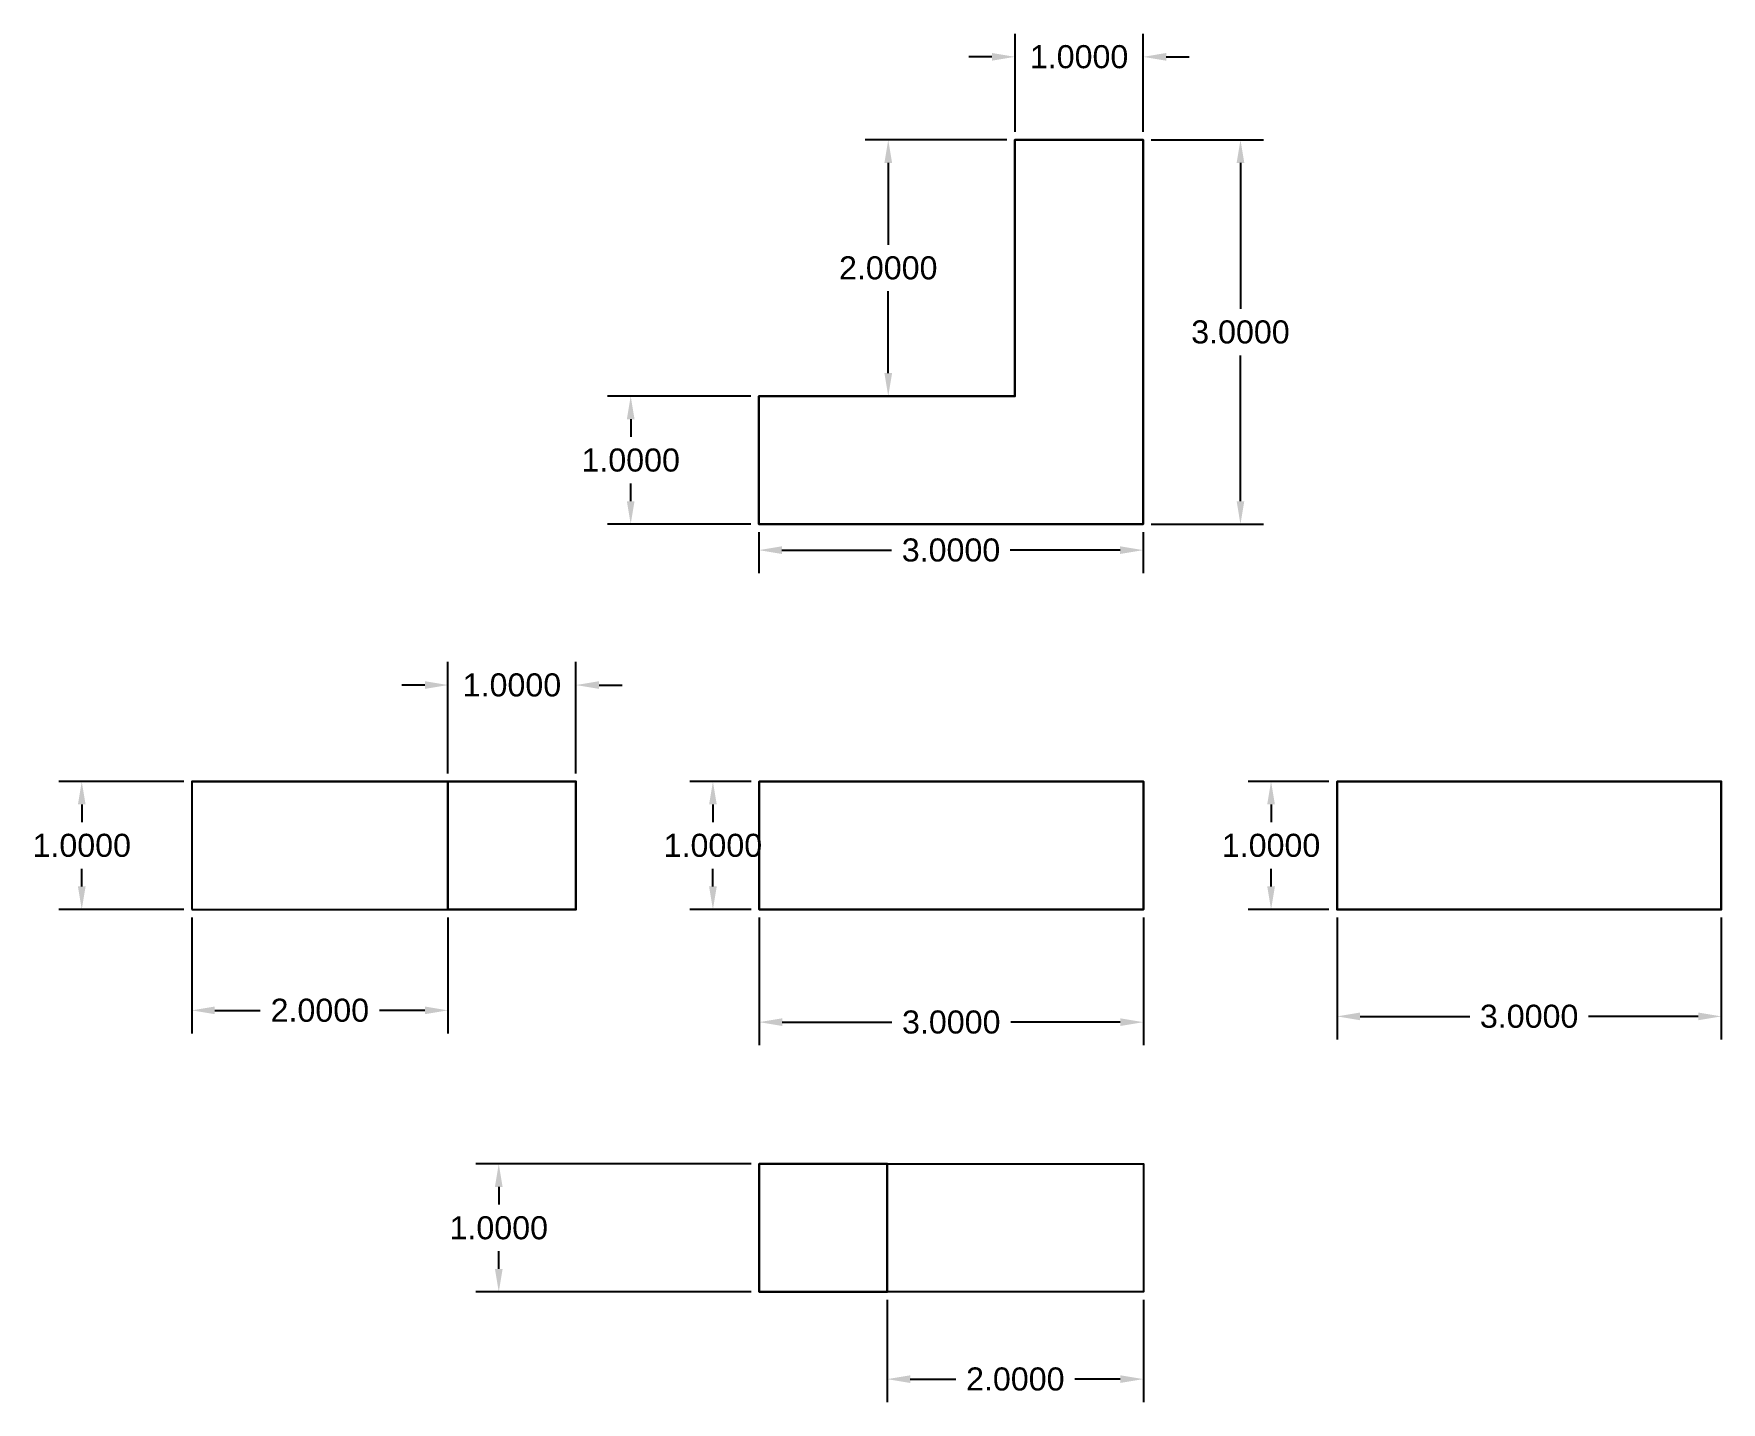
# Model space of a CAD drawing. Header units: inches. Extents: x 20.3 to 33.5, y 10.6 to 21.3.
import ezdxf

# ---------------------------------------------------------------- set-up
doc = ezdxf.new("R2010")
doc.units = ezdxf.units.IN
doc.header["$MEASUREMENT"] = 0
for name, color, linetype, lineweight in [('Dim', 50, 'Continuous', 5), ('Layer 1', 10, 'Continuous', 30), ('Layer 3', 90, 'Continuous', 20)]:
    doc.layers.add(name, color=color, linetype=linetype, lineweight=lineweight)
doc.styles.get("Standard").update_dxf_attribs({"font": 'arial.ttf'})
doc.dimstyles.get("Standard").update_dxf_attribs({"dimtxt": 0.18, "dimasz": 0.18, "dimexe": 0.18, "dimexo": 0.0625, "dimgap": 0.09, "dimtad": 0, "dimtih": 1, "dimtoh": 1, "dimdec": 4, "dimzin": 0, "dimdsep": 46, "dimtxsty": 'Standard', "dimcen": 0.09, "dimadec": 0, "dimazin": 0, "dimtfac": 1, "dimtdec": 4, "dimtofl": 0, "dimtmove": 0, "dimatfit": 3, "dimfxl": 1, "dimtolj": 1, "dimtzin": 0, "dimarcsym": 0})

# ---------------------------------------------------------------- blocks, each defined once
blk = doc.blocks.new('*D2')
at = {"layer": 'Defpoints', "color": 0, "transparency": 16777216}
for p in [(28.999, 20.487), (28.999, 17.487), (29.759, 17.487)]:
    blk.add_point(p, dxfattribs=at)
at = {"layer": 'Dim', "color": 0, "lineweight": -2, "transparency": 16777216}
for p, q in [((29.061, 20.487), (29.939, 20.487)), ((29.759, 20.307), (29.759, 19.169)), ((29.759, 17.667), (29.759, 18.805)), ((29.061, 17.487), (29.939, 17.487))]:
    blk.add_line(p, q, dxfattribs=at)
at = {"layer": 'Dim', "color": 0, "transparency": 16777216}
for points in [[(29.729, 20.307), (29.789, 20.307), (29.759, 20.487)], [(29.729, 17.667), (29.789, 17.667), (29.759, 17.487)]]:
    blk.add_solid(points, dxfattribs=at)
at = {"layer": 'Dim', "color": 0, "transparency": 16777216, "insert": (29.759, 18.987), "char_height": 0.18, "attachment_point": 5}
blk.add_mtext('\\A1;3.0000', dxfattribs=at)
blk = doc.blocks.new('*D3')
at = {"layer": 'Defpoints', "color": 0, "transparency": 16777216}
for p in [(25.999, 17.487), (28.999, 17.487), (25.999, 17.285)]:
    blk.add_point(p, dxfattribs=at)
at = {"layer": 'Dim', "color": 0, "lineweight": -2, "transparency": 16777216}
for p, q in [((25.999, 17.424), (25.999, 17.105)), ((28.999, 17.424), (28.999, 17.105)), ((26.179, 17.285), (27.035, 17.285)), ((28.819, 17.285), (27.962, 17.285))]:
    blk.add_line(p, q, dxfattribs=at)
at = {"layer": 'Dim', "color": 0, "transparency": 16777216}
for points in [[(26.179, 17.315), (26.179, 17.255), (25.999, 17.285)], [(28.819, 17.315), (28.819, 17.255), (28.999, 17.285)]]:
    blk.add_solid(points, dxfattribs=at)
at = {"layer": 'Dim', "color": 0, "transparency": 16777216, "insert": (27.499, 17.285), "char_height": 0.18, "attachment_point": 5}
blk.add_mtext('\\A1;3.0000', dxfattribs=at)
blk = doc.blocks.new('*D4')
at = {"layer": 'Defpoints', "color": 0, "transparency": 16777216}
for p in [(27.999, 21.135), (27.999, 20.487), (28.999, 20.487)]:
    blk.add_point(p, dxfattribs=at)
at = {"layer": 'Dim', "color": 0, "lineweight": -2, "transparency": 16777216}
for p, q in [((27.999, 20.549), (27.999, 21.315)), ((28.999, 20.549), (28.999, 21.315)), ((27.819, 21.135), (27.639, 21.135)), ((29.179, 21.135), (29.359, 21.135))]:
    blk.add_line(p, q, dxfattribs=at)
at = {"layer": 'Dim', "color": 0, "transparency": 16777216}
for points in [[(27.819, 21.165), (27.819, 21.105), (27.999, 21.135)], [(29.179, 21.165), (29.179, 21.105), (28.999, 21.135)]]:
    blk.add_solid(points, dxfattribs=at)
at = {"layer": 'Dim', "color": 0, "transparency": 16777216, "insert": (28.499, 21.135), "char_height": 0.18, "attachment_point": 5}
blk.add_mtext('\\A1;1.0000', dxfattribs=at)
blk = doc.blocks.new('*D5')
at = {"layer": 'Defpoints', "color": 0, "transparency": 16777216}
for p in [(27.999, 20.487), (27.009, 18.487), (27.999, 18.487)]:
    blk.add_point(p, dxfattribs=at)
at = {"layer": 'Dim', "color": 0, "lineweight": -2, "transparency": 16777216}
for p, q in [((27.936, 20.487), (26.829, 20.487)), ((27.009, 20.307), (27.009, 19.668)), ((27.009, 18.667), (27.009, 19.305)), ((27.936, 18.487), (26.829, 18.487))]:
    blk.add_line(p, q, dxfattribs=at)
at = {"layer": 'Dim', "color": 0, "transparency": 16777216}
for points in [[(26.979, 20.307), (27.039, 20.307), (27.009, 20.487)], [(26.979, 18.667), (27.039, 18.667), (27.009, 18.487)]]:
    blk.add_solid(points, dxfattribs=at)
at = {"layer": 'Dim', "color": 0, "transparency": 16777216, "insert": (27.009, 19.487), "char_height": 0.18, "attachment_point": 5}
blk.add_mtext('\\A1;2.0000', dxfattribs=at)
blk = doc.blocks.new('*D6')
at = {"layer": 'Defpoints', "color": 0, "transparency": 16777216}
for p in [(24.998, 18.487), (25.999, 18.487), (25.999, 17.487)]:
    blk.add_point(p, dxfattribs=at)
at = {"layer": 'Dim', "color": 0, "lineweight": -2, "transparency": 16777216}
for p, q in [((25.936, 18.487), (24.818, 18.487)), ((24.998, 18.307), (24.998, 18.168)), ((24.998, 17.667), (24.998, 17.805)), ((25.936, 17.487), (24.818, 17.487))]:
    blk.add_line(p, q, dxfattribs=at)
at = {"layer": 'Dim', "color": 0, "transparency": 16777216}
for points in [[(24.968, 18.307), (25.028, 18.307), (24.998, 18.487)], [(24.968, 17.667), (25.028, 17.667), (24.998, 17.487)]]:
    blk.add_solid(points, dxfattribs=at)
at = {"layer": 'Dim', "color": 0, "transparency": 16777216, "insert": (24.998, 17.987), "char_height": 0.18, "attachment_point": 5}
blk.add_mtext('\\A1;1.0000', dxfattribs=at)
blk = doc.blocks.new('*D7')
at = {"layer": 'Defpoints', "color": 0, "transparency": 16777216}
for p in [(26.001, 14.48), (29.001, 14.48), (26.001, 13.601)]:
    blk.add_point(p, dxfattribs=at)
at = {"layer": 'Dim', "color": 0, "lineweight": -2, "transparency": 16777216}
for p, q in [((26.001, 14.418), (26.001, 13.421)), ((29.001, 14.418), (29.001, 13.421)), ((26.181, 13.601), (27.038, 13.601)), ((28.821, 13.601), (27.965, 13.601))]:
    blk.add_line(p, q, dxfattribs=at)
at = {"layer": 'Dim', "color": 0, "transparency": 16777216}
for points in [[(26.181, 13.631), (26.181, 13.571), (26.001, 13.601)], [(28.821, 13.631), (28.821, 13.571), (29.001, 13.601)]]:
    blk.add_solid(points, dxfattribs=at)
at = {"layer": 'Dim', "color": 0, "transparency": 16777216, "insert": (27.501, 13.601), "char_height": 0.18, "attachment_point": 5}
blk.add_mtext('\\A1;3.0000', dxfattribs=at)
blk = doc.blocks.new('*D8')
at = {"layer": 'Defpoints', "color": 0, "transparency": 16777216}
for p in [(26.001, 15.48), (25.64, 14.48), (26.001, 14.48)]:
    blk.add_point(p, dxfattribs=at)
at = {"layer": 'Dim', "color": 0, "lineweight": -2, "transparency": 16777216}
for p, q in [((25.939, 15.48), (25.46, 15.48)), ((25.64, 15.3), (25.64, 15.162)), ((25.64, 14.66), (25.64, 14.798)), ((25.939, 14.48), (25.46, 14.48))]:
    blk.add_line(p, q, dxfattribs=at)
at = {"layer": 'Dim', "color": 0, "transparency": 16777216}
for points in [[(25.61, 15.3), (25.67, 15.3), (25.64, 15.48)], [(25.61, 14.66), (25.67, 14.66), (25.64, 14.48)]]:
    blk.add_solid(points, dxfattribs=at)
at = {"layer": 'Dim', "color": 0, "transparency": 16777216, "insert": (25.64, 14.98), "char_height": 0.18, "attachment_point": 5}
blk.add_mtext('\\A1;1.0000', dxfattribs=at)
blk = doc.blocks.new('*D9')
at = {"layer": 'Defpoints', "color": 0, "transparency": 16777216}
for p in [(29.998, 15.48), (30.513, 15.48), (30.513, 14.48)]:
    blk.add_point(p, dxfattribs=at)
at = {"layer": 'Dim', "color": 0, "lineweight": -2, "transparency": 16777216}
for p, q in [((30.45, 15.48), (29.818, 15.48)), ((29.998, 15.3), (29.998, 15.162)), ((29.998, 14.66), (29.998, 14.798)), ((30.45, 14.48), (29.818, 14.48))]:
    blk.add_line(p, q, dxfattribs=at)
at = {"layer": 'Dim', "color": 0, "transparency": 16777216}
for points in [[(29.968, 15.3), (30.028, 15.3), (29.998, 15.48)], [(29.968, 14.66), (30.028, 14.66), (29.998, 14.48)]]:
    blk.add_solid(points, dxfattribs=at)
at = {"layer": 'Dim', "color": 0, "transparency": 16777216, "insert": (29.998, 14.98), "char_height": 0.18, "attachment_point": 5}
blk.add_mtext('\\A1;1.0000', dxfattribs=at)
blk = doc.blocks.new('*D10')
at = {"layer": 'Defpoints', "color": 0, "transparency": 16777216}
for p in [(30.513, 14.48), (33.513, 14.48), (33.513, 13.646)]:
    blk.add_point(p, dxfattribs=at)
at = {"layer": 'Dim', "color": 0, "lineweight": -2, "transparency": 16777216}
for p, q in [((30.513, 14.418), (30.513, 13.466)), ((33.513, 14.418), (33.513, 13.466)), ((30.693, 13.646), (31.55, 13.646)), ((33.333, 13.646), (32.476, 13.646))]:
    blk.add_line(p, q, dxfattribs=at)
at = {"layer": 'Dim', "color": 0, "transparency": 16777216}
for points in [[(30.693, 13.676), (30.693, 13.616), (30.513, 13.646)], [(33.333, 13.676), (33.333, 13.616), (33.513, 13.646)]]:
    blk.add_solid(points, dxfattribs=at)
at = {"layer": 'Dim', "color": 0, "transparency": 16777216, "insert": (32.013, 13.646), "char_height": 0.18, "attachment_point": 5}
blk.add_mtext('\\A1;3.0000', dxfattribs=at)
blk = doc.blocks.new('*D11')
at = {"layer": 'Defpoints', "color": 0, "transparency": 16777216}
for p in [(23.571, 16.232), (23.571, 15.48), (24.571, 15.48)]:
    blk.add_point(p, dxfattribs=at)
at = {"layer": 'Dim', "color": 0, "lineweight": -2, "transparency": 16777216}
for p, q in [((23.571, 15.543), (23.571, 16.412)), ((24.571, 15.543), (24.571, 16.412)), ((23.391, 16.232), (23.211, 16.232)), ((24.751, 16.232), (24.931, 16.232))]:
    blk.add_line(p, q, dxfattribs=at)
at = {"layer": 'Dim', "color": 0, "transparency": 16777216}
for points in [[(23.391, 16.262), (23.391, 16.202), (23.571, 16.232)], [(24.751, 16.262), (24.751, 16.202), (24.571, 16.232)]]:
    blk.add_solid(points, dxfattribs=at)
at = {"layer": 'Dim', "color": 0, "transparency": 16777216, "insert": (24.071, 16.232), "char_height": 0.18, "attachment_point": 5}
blk.add_mtext('\\A1;1.0000', dxfattribs=at)
blk = doc.blocks.new('*D12')
at = {"layer": 'Defpoints', "color": 0, "transparency": 16777216}
for p in [(21.571, 14.48), (23.571, 14.48), (21.571, 13.693)]:
    blk.add_point(p, dxfattribs=at)
at = {"layer": 'Dim', "color": 0, "lineweight": -2, "transparency": 16777216}
for p, q in [((21.571, 14.418), (21.571, 13.513)), ((23.571, 14.418), (23.571, 13.513)), ((21.751, 13.693), (22.106, 13.693)), ((23.391, 13.693), (23.036, 13.693))]:
    blk.add_line(p, q, dxfattribs=at)
at = {"layer": 'Dim', "color": 0, "transparency": 16777216}
for points in [[(21.751, 13.723), (21.751, 13.663), (21.571, 13.693)], [(23.391, 13.723), (23.391, 13.663), (23.571, 13.693)]]:
    blk.add_solid(points, dxfattribs=at)
at = {"layer": 'Dim', "color": 0, "transparency": 16777216, "insert": (22.571, 13.693), "char_height": 0.18, "attachment_point": 5}
blk.add_mtext('\\A1;2.0000', dxfattribs=at)
blk = doc.blocks.new('*D13')
at = {"layer": 'Defpoints', "color": 0, "transparency": 16777216}
for p in [(21.571, 15.48), (20.712, 14.48), (21.571, 14.48)]:
    blk.add_point(p, dxfattribs=at)
at = {"layer": 'Dim', "color": 0, "lineweight": -2, "transparency": 16777216}
for p, q in [((21.508, 15.48), (20.532, 15.48)), ((20.712, 15.3), (20.712, 15.162)), ((20.712, 14.66), (20.712, 14.798)), ((21.508, 14.48), (20.532, 14.48))]:
    blk.add_line(p, q, dxfattribs=at)
at = {"layer": 'Dim', "color": 0, "transparency": 16777216}
for points in [[(20.682, 15.3), (20.742, 15.3), (20.712, 15.48)], [(20.682, 14.66), (20.742, 14.66), (20.712, 14.48)]]:
    blk.add_solid(points, dxfattribs=at)
at = {"layer": 'Dim', "color": 0, "transparency": 16777216, "insert": (20.712, 14.98), "char_height": 0.18, "attachment_point": 5}
blk.add_mtext('\\A1;1.0000', dxfattribs=at)
blk = doc.blocks.new('*D14')
at = {"layer": 'Defpoints', "color": 0, "transparency": 16777216}
for p in [(26.001, 12.495), (23.968, 11.495), (26.001, 11.495)]:
    blk.add_point(p, dxfattribs=at)
at = {"layer": 'Dim', "color": 0, "lineweight": -2, "transparency": 16777216}
for p, q in [((25.939, 12.495), (23.788, 12.495)), ((23.968, 12.315), (23.968, 12.177)), ((23.968, 11.675), (23.968, 11.813)), ((25.939, 11.495), (23.788, 11.495))]:
    blk.add_line(p, q, dxfattribs=at)
at = {"layer": 'Dim', "color": 0, "transparency": 16777216}
for points in [[(23.938, 12.315), (23.998, 12.315), (23.968, 12.495)], [(23.938, 11.675), (23.998, 11.675), (23.968, 11.495)]]:
    blk.add_solid(points, dxfattribs=at)
at = {"layer": 'Dim', "color": 0, "transparency": 16777216, "insert": (23.968, 11.995), "char_height": 0.18, "attachment_point": 5}
blk.add_mtext('\\A1;1.0000', dxfattribs=at)
blk = doc.blocks.new('*D15')
at = {"layer": 'Defpoints', "color": 0, "transparency": 16777216}
for p in [(27.001, 11.495), (29.001, 11.495), (29.001, 10.815)]:
    blk.add_point(p, dxfattribs=at)
at = {"layer": 'Dim', "color": 0, "lineweight": -2, "transparency": 16777216}
for p, q in [((27.001, 11.433), (27.001, 10.635)), ((29.001, 11.433), (29.001, 10.635)), ((27.181, 10.815), (27.536, 10.815)), ((28.821, 10.815), (28.466, 10.815))]:
    blk.add_line(p, q, dxfattribs=at)
at = {"layer": 'Dim', "color": 0, "transparency": 16777216}
for points in [[(27.181, 10.845), (27.181, 10.785), (27.001, 10.815)], [(28.821, 10.845), (28.821, 10.785), (29.001, 10.815)]]:
    blk.add_solid(points, dxfattribs=at)
at = {"layer": 'Dim', "color": 0, "transparency": 16777216, "insert": (28.001, 10.815), "char_height": 0.18, "attachment_point": 5}
blk.add_mtext('\\A1;2.0000', dxfattribs=at)

msp = doc.modelspace()

# ---------------------------------------------------------------- linework, layer by layer
for points in [[(25.99862, 17.48658), (28.99862, 17.48658), (28.99862, 20.48658), (27.99862, 20.48658), (27.99862, 18.48658), (25.99862, 18.48658), (25.99862, 17.48658)], [(21.57085, 14.4801), (24.57085, 14.4801), (24.57085, 15.4801), (21.57085, 15.4801), (21.57085, 14.4801)], [(21.57085, 15.4801), (23.57085, 15.4801), (23.57085, 14.4801)], [(26.00135, 14.4801), (29.00135, 14.4801), (29.00135, 15.4801), (26.00135, 15.4801), (26.00135, 14.4801)], [(30.51294, 14.4801), (33.51294, 14.4801), (33.51294, 15.4801), (30.51294, 15.4801), (30.51294, 14.4801)], [(26.00135, 12.49536), (29.00135, 12.49536), (29.00135, 11.49536), (26.00135, 11.49536), (26.00135, 12.49536), (27.00135, 12.49536), (27.00135, 11.49536)]]:
    msp.add_lwpolyline(points)
at = {"layer": 'Layer 1'}
for points in [[(27.99862, 20.48658), (28.99862, 20.48658), (28.99862, 17.48658), (25.99862, 17.48658), (25.99862, 18.48658), (27.99862, 18.48658), (27.99862, 20.48658)], [(23.57085, 15.4801), (24.57085, 15.4801), (24.57085, 14.4801), (23.57085, 14.4801), (23.57085, 15.4801)], [(26.00135, 15.4801), (29.00135, 15.4801), (29.00135, 14.4801), (26.00135, 14.4801), (26.00135, 15.4801)], [(30.51294, 15.4801), (33.51294, 15.4801), (33.51294, 14.4801), (30.51294, 14.4801), (30.51294, 15.4801)], [(26.00135, 12.49536), (27.00135, 12.49536), (27.00135, 11.49536), (26.00135, 11.49536), (26.00135, 12.49536)]]:
    msp.add_lwpolyline(points, dxfattribs=at)
at = {"layer": 'Layer 3'}
for points in [[(21.57085, 15.4801), (23.57085, 15.4801)], [(21.57085, 15.4801), (21.57085, 14.4801), (23.57085, 14.4801)], [(27.00135, 12.49536), (29.00135, 12.49536), (29.00135, 11.49536), (27.00135, 11.49536)]]:
    msp.add_lwpolyline(points, dxfattribs=at)

# ---------------------------------------------------------------- dimensions: what is measured, and where the dimension line sits
at = {"layer": 'Dim'}
for base, p1, p2, picture, middle in [((27.99862, 21.13512), (28.99862, 20.48658), (27.99862, 20.48658), '*D4', (28.49862, 21.13512)), ((25.99862, 17.2851), (28.99862, 17.48658), (25.99862, 17.48658), '*D3', (27.49862, 17.2851)), ((23.57085, 16.23164), (24.57085, 15.4801), (23.57085, 15.4801), '*D11', (24.07085, 16.23164)), ((21.57085, 13.69279), (23.57085, 14.4801), (21.57085, 14.4801), '*D12', (22.57085, 13.69279)), ((26.00135, 13.60136), (29.00135, 14.4801), (26.00135, 14.4801), '*D7', (27.50135, 13.60136)), ((33.51294, 13.64555), (30.51294, 14.4801), (33.51294, 14.4801), '*D10', (32.01294, 13.64555)), ((29.00135, 10.81461), (27.00135, 11.49536), (29.00135, 11.49536), '*D15', (28.00135, 10.81461))]:
    dim = msp.add_linear_dim(base=base, p1=p1, p2=p2, dimstyle='Standard', dxfattribs=at)
    dim.commit()
    dim.dimension.update_dxf_attribs({"geometry": picture, "text_midpoint": middle})
for base, p1, p2, picture, middle in [((27.00872, 18.48658), (27.99862, 20.48658), (27.99862, 18.48658), '*D5', (27.00872, 19.48658)), ((29.75861, 17.48658), (28.99862, 20.48658), (28.99862, 17.48658), '*D2', (29.75861, 18.98658)), ((24.99772, 18.48658), (25.99862, 17.48658), (25.99862, 18.48658), '*D6', (24.99772, 17.98658)), ((20.71209, 14.4801), (21.57085, 15.4801), (21.57085, 14.4801), '*D13', (20.71209, 14.9801)), ((25.63953, 14.4801), (26.00135, 15.4801), (26.00135, 14.4801), '*D8', (25.63953, 14.9801)), ((29.99754, 15.4801), (30.51294, 14.4801), (30.51294, 15.4801), '*D9', (29.99754, 14.9801)), ((23.96788, 11.49536), (26.00135, 12.49536), (26.00135, 11.49536), '*D14', (23.96788, 11.99536))]:
    dim = msp.add_linear_dim(base=base, p1=p1, p2=p2, angle=90, dimstyle='Standard', dxfattribs=at)
    dim.commit()
    dim.dimension.update_dxf_attribs({"geometry": picture, "text_midpoint": middle})

doc.saveas('drawing.dxf')
